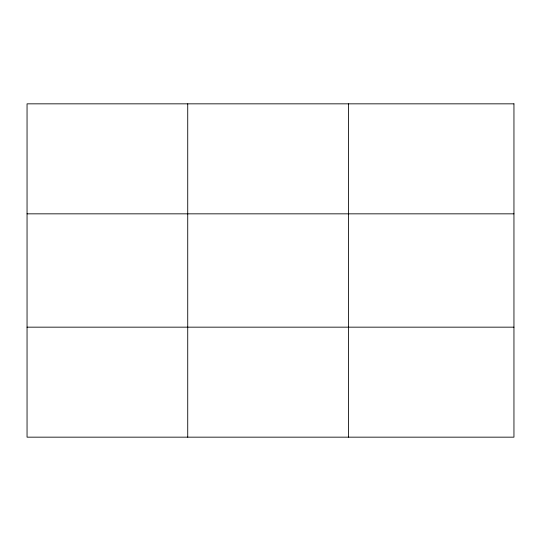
<?xml version="1.0" encoding="UTF-8"?>
<svg xmlns="http://www.w3.org/2000/svg" width="541" height="541" viewBox="0 0 541 541"><rect width="100%" height="100%" fill="white"/><g stroke="black" fill="none" stroke-linecap="round" stroke-linejoin="round"><path stroke-width="0.81" d="M187.727 437.162L187.727 103.838M348.404 437.162L348.404 103.838M27.05 213.837L513.95 213.837M27.05 327.163L513.95 327.163M513.95 103.838L513.95 437.162L27.05 437.162L27.05 103.838L513.95 103.838"/></g></svg>
